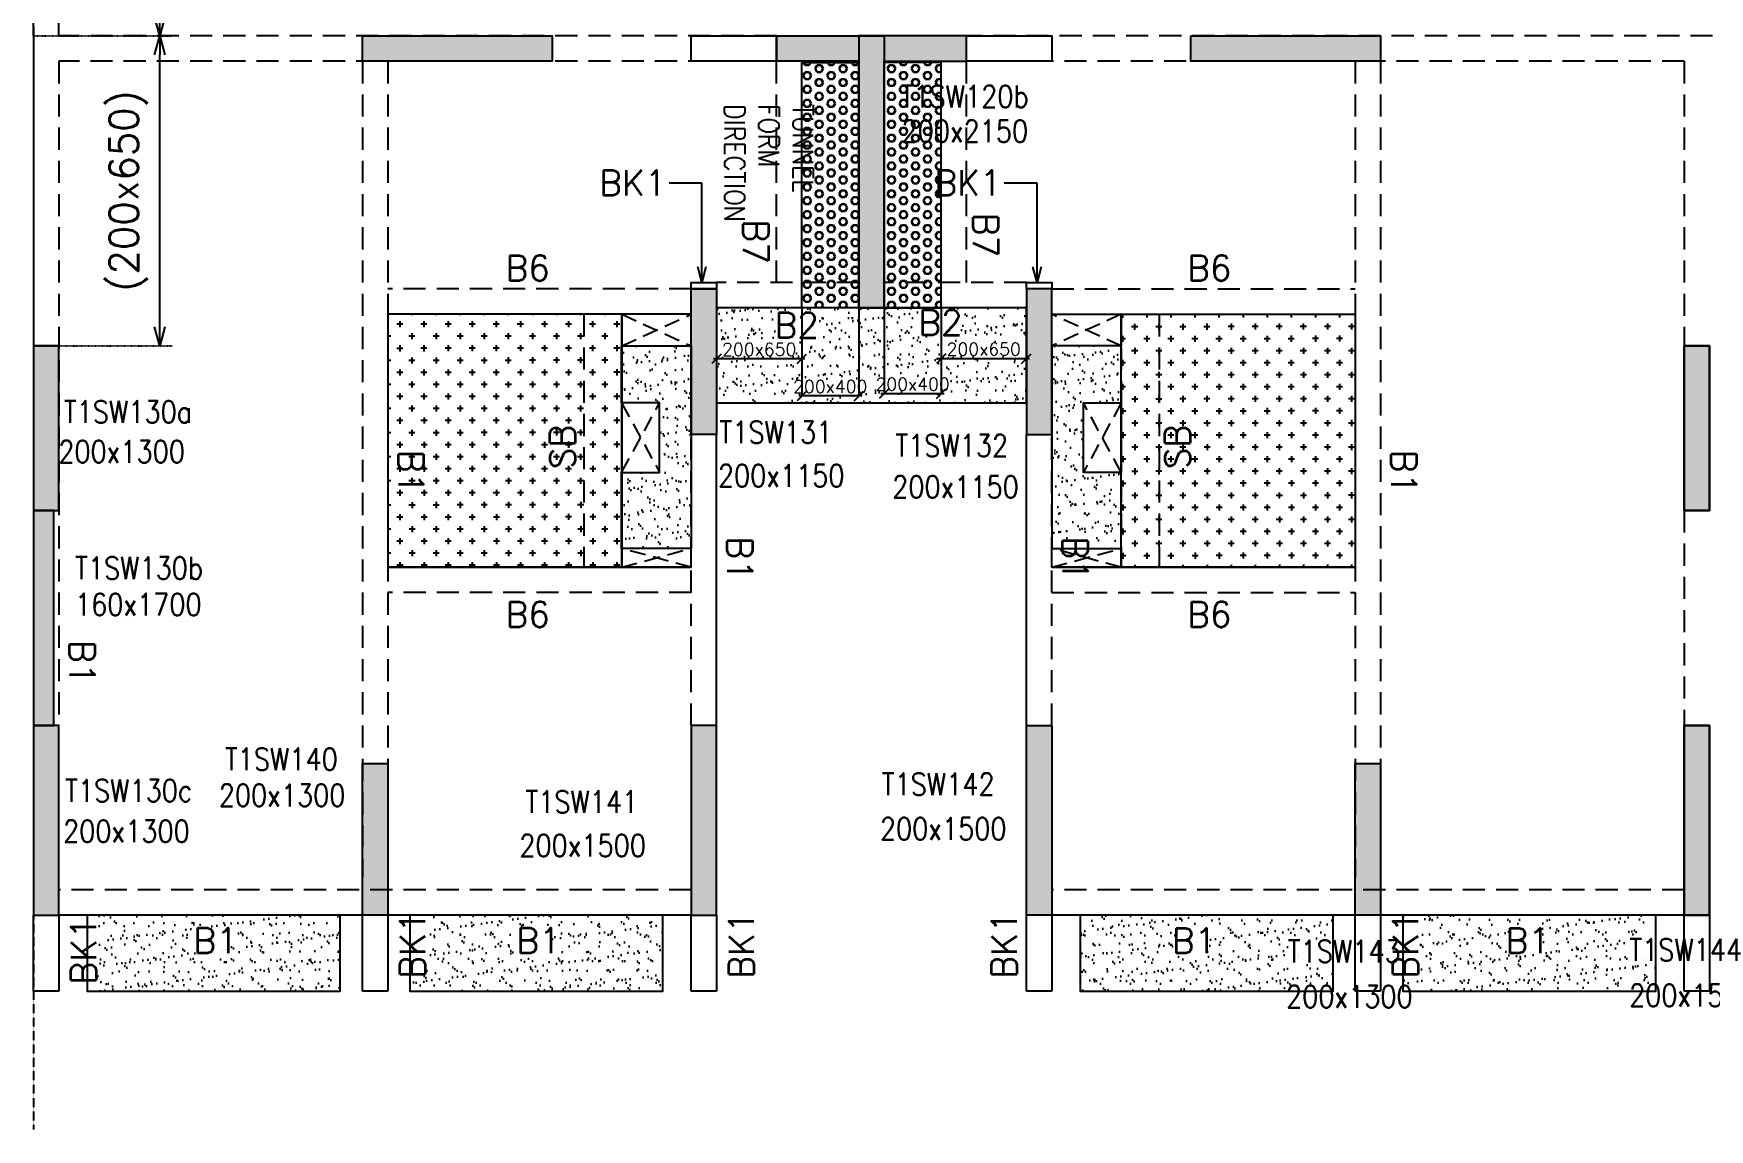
# Model space of a CAD drawing. Header units: millimetres. Extents: x 1078357 to 2594950, y -5122486 to -4636555.
# Drawn here: x 2210080 to 2223330, y -4675745 to -4667084 of the extents above; entities that cross this region are included whole.
import ezdxf

# ---------------------------------------------------------------- set-up
doc = ezdxf.new("R2010")
doc.units = ezdxf.units.MM
doc.header["$PDMODE"] = 35
for name, pattern in [('CONTINOUS', [0]), ('DOT', [0.25, 0, -0.25]), ('HIDDEN', [0.375, 0.25, -0.125]), ('New Retail block$0$CONTINOUS', [0])]:
    doc.linetypes.add(name, pattern=pattern)
doc.layers.get('0').update_dxf_attribs({"lineweight": 0})
doc.layers.get('Defpoints').update_dxf_attribs({"lineweight": 0})
for name, color, linetype, lineweight in [('A-_ANOTDIMA_D-', 6, 'Continuous', 13), ('COL. NO.', 30, 'Continuous', 25), ('COL. SIZE', 7, 'Continuous', 25), ('DIM', 9, 'Continuous', 25), ('HATCH', 8, 'Continuous', 30)]:
    doc.layers.add(name, color=color, linetype=linetype, lineweight=lineweight)
for name, color, linetype in [('B-200x325', 201, 'HIDDEN'), ('DROP SLAB', 8, 'Continuous'), ('EXPANSION JOINT', 10, 'HIDDEN'), ('NON STR. RCC WALL', 6, 'Continuous'), ('S-BEAM', 3, 'HIDDEN'), ('S-BEAM NO.', 6, 'Continuous'), ('S-COLUMN', 1, 'Continuous'), ('S-CUTOUT', 8, 'HIDDEN'), ('S-DIM', 2, 'Continuous'), ('S-SLAB-PROJECTION', 54, 'New Retail block$0$CONTINOUS'), ('SLAB FOLD', 8, 'Continuous'), ('TEXT', 7, 'Continuous')]:
    doc.layers.add(name, color=color, linetype=linetype)
doc.styles.add('Roman', font='romans')
doc.styles.add('ROMANS', font='romans.shx', dxfattribs={"width": 0.85})
doc.dimstyles.new('HARESH', dxfattribs={"dimtxt": 150, "dimasz": 75, "dimexe": 0, "dimexo": 0, "dimgap": 25, "dimtad": 1, "dimdec": 0, "dimdsep": 46, "dimtxsty": 'Roman', "dimblk": 'OBLIQUE', "dimcen": 225, "dimdle": 25, "dimclrd": 2, "dimclre": 2, "dimclrt": 7, "dimadec": 8, "dimazin": 1, "dimtfac": 1, "dimtdec": 0, "dimtmove": 0, "dimatfit": 0, "dimfxl": 1, "dimlwd": -1, "dimlwe": -1, "dimarcsym": 0})
pattern_1 = [(180, (1070830.067, 207871.68), (-7e-15, -54.99261315), [31.75, -63.5]), (300, (1070830.067, 207871.68), (47.625, 27.4963066), [31.75, -63.5]), (240, (1070798.317, 207871.68), (47.625, -27.4963066), [31.75, -63.5])]

# ---------------------------------------------------------------- blocks, each defined once
blk = doc.blocks.new('_Open30')
at = {"color": 0, "linetype": 'ByBlock', "lineweight": -2}
for p, q in [((-1, 0.268), (0, 0)), ((0, 0), (-1, -0.268)), ((0, 0), (-1, 0))]:
    blk.add_line(p, q, dxfattribs=at)
blk = doc.blocks.new('*D1557')
at = {"layer": 'Defpoints', "color": 0, "linetype": 'CONTINOUS', "ltscale": 0.5, "transparency": 16777216}
for p in [(2210080, -4667103, 0), (2211077, -4667103), (2210080, -4669552, 0)]:
    blk.add_point(p, dxfattribs=at)
at = {"layer": 'S-DIM', "color": 2, "linetype": 'DOT', "ltscale": 0.5, "transparency": 16777216}
for p, q in [((2210080, -4667103), (2211177, -4667103)), ((2210080, -4669552), (2211177, -4669552))]:
    blk.add_line(p, q, dxfattribs=at)
at = {"layer": 'S-DIM', "color": 2, "linetype": 'CONTINOUS', "ltscale": 0.5, "transparency": 16777216}
blk.add_line((2211077, -4669402), (2211077, -4667253), dxfattribs=at)
at = {"layer": 'S-DIM', "color": 2, "linetype": 'CONTINOUS', "ltscale": 0.5, "transparency": 16777216, "xscale": 150, "yscale": 150, "zscale": 150}
for p, rotation in [((2211077, -4667103), 90), ((2211077, -4669552), 270)]:
    blk.add_blockref('_Open30', p, dxfattribs=dict(at, rotation=rotation))
at = {"layer": 'S-DIM', "color": 7, "linetype": 'CONTINOUS', "ltscale": 0.5, "transparency": 16777216, "insert": (2210831, -4668328), "char_height": 225, "attachment_point": 5, "rotation": 90, "style": 'Roman'}
blk.add_mtext('(200x650)', dxfattribs=at)
blk = doc.blocks.new('*D1558')
at = {"layer": 'Defpoints', "color": 0, "linetype": 'CONTINOUS', "ltscale": 0.5, "transparency": 16777216}
for p in [(2210080, -4665103, 0), (2210080, -4667103, 0), (2211077, -4667103)]:
    blk.add_point(p, dxfattribs=at)
at = {"layer": 'S-DIM', "color": 2, "linetype": 'DOT', "ltscale": 0.5, "transparency": 16777216}
for p, q in [((2210080, -4665103), (2211177, -4665103)), ((2210080, -4667103), (2211177, -4667103))]:
    blk.add_line(p, q, dxfattribs=at)
at = {"layer": 'S-DIM', "color": 2, "linetype": 'CONTINOUS', "ltscale": 0.5, "transparency": 16777216}
blk.add_line((2211077, -4665253), (2211077, -4666953), dxfattribs=at)
at = {"layer": 'S-DIM', "color": 2, "linetype": 'CONTINOUS', "ltscale": 0.5, "transparency": 16777216, "xscale": 150, "yscale": 150, "zscale": 150}
for p, rotation in [((2211077, -4665103), 90), ((2211077, -4667103), 270)]:
    blk.add_blockref('_Open30', p, dxfattribs=dict(at, rotation=rotation))
at = {"layer": 'S-DIM', "color": 7, "linetype": 'CONTINOUS', "ltscale": 0.5, "transparency": 16777216, "insert": (2210831, -4666103), "char_height": 225, "attachment_point": 5, "rotation": 90, "style": 'Roman'}
blk.add_mtext('(200x450)', dxfattribs=at)
blk = doc.blocks.new('_Oblique')
at = {"color": 0, "linetype": 'ByBlock', "lineweight": -2}
blk.add_line((-0.5, -0.5), (0.5, 0.5), dxfattribs=at)
blk = doc.blocks.new('*D1519')
at = {"layer": 'Defpoints', "color": 0, "ltscale": 700, "transparency": 16777216}
for p in [(2216154, -4669253, 0), (2216604, -4669253, 0), (2216154, -4669948)]:
    blk.add_point(p, dxfattribs=at)
at = {"layer": 'DIM', "color": 2, "ltscale": 700, "transparency": 16777216}
for p, q in [((2216154, -4669253), (2216154, -4669948)), ((2216604, -4669253), (2216604, -4669948)), ((2216629, -4669948), (2216129, -4669948))]:
    blk.add_line(p, q, dxfattribs=at)
at = {"layer": 'DIM', "color": 2, "ltscale": 700, "transparency": 16777216, "xscale": 75, "yscale": 75, "zscale": 75, "rotation": 180}
blk.add_blockref('_Oblique', (2216154, -4669948), dxfattribs=at)
at = {"layer": 'DIM', "color": 2, "ltscale": 700, "transparency": 16777216, "xscale": 75, "yscale": 75, "zscale": 75}
blk.add_blockref('_Oblique', (2216604, -4669948), dxfattribs=at)
at = {"layer": 'DIM', "color": 7, "ltscale": 700, "transparency": 16777216, "insert": (2216379, -4669873), "char_height": 150, "attachment_point": 5, "style": 'Roman'}
blk.add_mtext('{\\H0.666667x;200x400}', dxfattribs=at)
blk = doc.blocks.new('*D1520')
at = {"layer": 'Defpoints', "color": 0, "ltscale": 700, "transparency": 16777216}
for p in [(2215480, -4669253, 0), (2216154, -4669253, 0), (2215480, -4669655)]:
    blk.add_point(p, dxfattribs=at)
at = {"layer": 'DIM', "color": 2, "ltscale": 700, "transparency": 16777216}
for p, q in [((2215480, -4669253), (2215480, -4669655)), ((2216154, -4669253), (2216154, -4669655)), ((2216179, -4669655), (2215455, -4669655))]:
    blk.add_line(p, q, dxfattribs=at)
at = {"layer": 'DIM', "color": 2, "ltscale": 700, "transparency": 16777216, "xscale": 75, "yscale": 75, "zscale": 75, "rotation": 180}
blk.add_blockref('_Oblique', (2215480, -4669655), dxfattribs=at)
at = {"layer": 'DIM', "color": 2, "ltscale": 700, "transparency": 16777216, "xscale": 75, "yscale": 75, "zscale": 75}
blk.add_blockref('_Oblique', (2216154, -4669655), dxfattribs=at)
at = {"layer": 'DIM', "color": 7, "ltscale": 700, "transparency": 16777216, "insert": (2215817, -4669580), "char_height": 150, "attachment_point": 5, "style": 'Roman'}
blk.add_mtext('{\\H0.666667x;200x650}', dxfattribs=at)
blk = doc.blocks.new('*D1521')
at = {"layer": 'Defpoints', "color": 0, "ltscale": 700, "transparency": 16777216}
for p in [(2216804, -4669253, 0), (2217255, -4669253, 0), (2217255, -4669930)]:
    blk.add_point(p, dxfattribs=at)
at = {"layer": 'DIM', "color": 2, "ltscale": 700, "transparency": 16777216}
for p, q in [((2216804, -4669253), (2216804, -4669930)), ((2217255, -4669253), (2217255, -4669930)), ((2216779, -4669930), (2217280, -4669930))]:
    blk.add_line(p, q, dxfattribs=at)
at = {"layer": 'DIM', "color": 2, "ltscale": 700, "transparency": 16777216, "xscale": 75, "yscale": 75, "zscale": 75, "rotation": 180}
blk.add_blockref('_Oblique', (2216804, -4669930), dxfattribs=at)
at = {"layer": 'DIM', "color": 2, "ltscale": 700, "transparency": 16777216, "xscale": 75, "yscale": 75, "zscale": 75}
blk.add_blockref('_Oblique', (2217255, -4669930), dxfattribs=at)
at = {"layer": 'DIM', "color": 7, "ltscale": 700, "transparency": 16777216, "insert": (2217030, -4669855), "char_height": 150, "attachment_point": 5, "style": 'Roman'}
blk.add_mtext('{\\H0.666667x;200x400}', dxfattribs=at)
blk = doc.blocks.new('*D1522')
at = {"layer": 'Defpoints', "color": 0, "ltscale": 700, "transparency": 16777216}
for p in [(2217255, -4669253, 0), (2217929, -4669253, 0), (2217929, -4669653)]:
    blk.add_point(p, dxfattribs=at)
at = {"layer": 'DIM', "color": 2, "ltscale": 700, "transparency": 16777216}
for p, q in [((2217255, -4669253), (2217255, -4669653)), ((2217929, -4669253), (2217929, -4669653)), ((2217230, -4669653), (2217954, -4669653))]:
    blk.add_line(p, q, dxfattribs=at)
at = {"layer": 'DIM', "color": 2, "ltscale": 700, "transparency": 16777216, "xscale": 75, "yscale": 75, "zscale": 75, "rotation": 180}
blk.add_blockref('_Oblique', (2217255, -4669653), dxfattribs=at)
at = {"layer": 'DIM', "color": 2, "ltscale": 700, "transparency": 16777216, "xscale": 75, "yscale": 75, "zscale": 75}
blk.add_blockref('_Oblique', (2217929, -4669653), dxfattribs=at)
at = {"layer": 'DIM', "color": 7, "ltscale": 700, "transparency": 16777216, "insert": (2217592, -4669578), "char_height": 150, "attachment_point": 5, "style": 'Roman'}
blk.add_mtext('{\\H0.666667x;200x650}', dxfattribs=at)
blk = doc.blocks.new('G$CD63B60BD')
at = {"layer": 'COL. NO.', "linetype": 'Continuous', "style": 'ROMANS', "width": 0.85}
for s, p in [('T1SW120b', (51580, 6384, -320)), ('T1SW130a', (44965, 3891, -320)), ('T1SW131', (50148, 3730, -320)), ('T1SW132', (51538, 3625, -320)), ('T1SW130b', (45053, 2657, -320)), ('T1SW140', (46238, 1147, -320)), ('T1SW130c', (44974, 898, -323)), ('T1SW142', (51431, 949, -320)), ('T1SW141', (48613, 809, -320)), ('T1SW143', (54642, -372, -320)), ('T1SW144', (57341, -360, -320))]:
    blk.add_text(s, height=175, dxfattribs=at).set_placement(p)
at = {"layer": 'COL. SIZE', "linetype": 'Continuous', "style": 'ROMANS', "width": 0.85}
for s, p in [('200x2150', (51588, 6110, -320)), ('200x1300', (44921, 3577, -320)), ('200x1150', (50136, 3387, -320)), ('200x1150', (51514, 3298, -320)), ('160x1700', (45053, 2369, -320)), ('200x1300', (46190, 861, -320)), ('200x1300', (44959, 577, -323)), ('200x1500', (51417, 597, -320)), ('200x1500', (48566, 464, -320)), ('200x1300', (54628, -730, -320)), ('200x1500', (57340, -720, -320))]:
    blk.add_text(s, height=175, dxfattribs=at).set_placement(p)

msp = doc.modelspace()

# ---------------------------------------------------------------- hatches: boundary and pattern name
at = {"layer": 'DROP SLAB'}
h = msp.add_hatch(dxfattribs=at)
h.set_pattern_fill('CROSS', color=8, scale=15, angle=0.03079)
h.set_pattern_definition([(180.03079016, (-5487960.97, 28115630.65), (-95.19879988, -95.3011726), [47.625, -142.875]), (270.03079016, (-5487984.8, 28115654.45), (95.3011726, -95.19879988), [47.625, -142.875])])
h.paths.add_polyline_path([(2214729.6, -4669302.5), (2212879.6, -4669302.4), (2212879.6, -4671302.2), (2214729.6, -4671302.3)])
h = msp.add_hatch(dxfattribs=at)
h.set_pattern_fill('CROSS', color=8, scale=15, angle=0.03079)
h.set_pattern_definition([(180.03079016, (-4390736.26, 23431611.46), (-95.19879988, -95.3011726), [47.625, -142.875]), (270.03079016, (-4390760.08, 23431635.26), (95.3011726, -95.19879988), [47.625, -142.875])])
h.paths.add_polyline_path([(2218679.6, -4669302.5), (2220529.6, -4669302.5), (2220529.6, -4671302.3), (2218679.6, -4671302.3)])
at = {"layer": 'HATCH', "ltscale": 1000}
h = msp.add_hatch(dxfattribs=at)
h.set_pattern_fill('HEX', color=8, scale=10, angle=180)
h.set_pattern_definition(pattern_1)
h.paths.add_polyline_path([(2216604.8, -4667313.1), (2216154.8, -4667313.1), (2216154.8, -4669252.5), (2216604.8, -4669252.5)])
h = msp.add_hatch(dxfattribs=at)
h.set_pattern_fill('HEX', color=8, scale=10, angle=180)
h.set_pattern_definition(pattern_1)
h.paths.add_polyline_path([(2216805.2, -4667313.1), (2217255.2, -4667313.1), (2217255.2, -4669252.5), (2216805.2, -4669252.5)])
at = {"layer": 'HATCH'}
h = msp.add_hatch(dxfattribs=at)
h.set_pattern_fill('AR-SAND', color=8, scale=3, angle=179.97015)
h.set_pattern_definition([(37.47015413, (-2895803.04, 18697456.08), (-4.72361136, 146.8264517), [0, -115.824, 0, -129.54, 0, -123.825]), (7.4701541, (-2895803.04, 18697456.08), (134.9689868, 214.9772528), [0, -62.484, 0, -104.394, 0, -40.005]), (327.4701541, (-2895896.77, 18697456.13), (237.2979035, 0.3075449), [0, -38.1, 0, -137.16, 0, -179.07]), (317.4701541, (-2895896.77, 18697456.13), (229.1017424, 66.759465), [0, -19.05, 0, -89.916, 0, -102.87])])
h.paths.add_polyline_path([(2217929.9, -4669252.5), (2215479.9, -4669252.5), (2215479.9, -4670002.5), (2217929.9, -4670002.5)])
h = msp.add_hatch(dxfattribs=at)
h.set_pattern_fill('AR-SAND', color=8, scale=3, angle=179.97015)
h.set_pattern_definition([(37.47015413, (-2895802.94, 18697456.08), (-4.72361136, 146.8264517), [0, -115.824, 0, -129.54, 0, -123.825]), (7.4701541, (-2895802.94, 18697456.08), (134.9689868, 214.9772528), [0, -62.484, 0, -104.394, 0, -40.005]), (327.4701541, (-2895896.67, 18697456.13), (237.2979035, 0.3075449), [0, -38.1, 0, -137.16, 0, -179.07]), (317.4701541, (-2895896.67, 18697456.13), (229.1017424, 66.759465), [0, -19.05, 0, -89.916, 0, -102.87])])
h.paths.add_polyline_path([(2217930, -4669252.5), (2215480, -4669252.5), (2215480, -4669852.5), (2217930, -4669852.5)])
h = msp.add_hatch(dxfattribs=at)
h.set_pattern_fill('AR-SAND', color=8, scale=3, angle=359.97015)
h.set_pattern_definition([(37.47015413, (-4003539.23, 23605423.02), (-4.72361136, 146.8264517), [0, -115.824, 0, -129.54, 0, -123.825]), (7.4701541, (-4003539.23, 23605423.02), (134.9689868, 214.9772528), [0, -62.484, 0, -104.394, 0, -40.005]), (327.47015413, (-4003632.95, 23605423.07), (237.29790347, 0.3075449), [0, -38.1, 0, -137.16, 0, -179.07]), (317.4701541, (-4003632.95, 23605423.07), (229.1017424, 66.759465), [0, -19.05, 0, -89.916, 0, -102.87])])
h.paths.add_polyline_path([(2215278.9, -4671152.6), (2214728.9, -4671152.6), (2214728.9, -4670552.5), (2215028.9, -4670552.5), (2215028.9, -4670002.6), (2214728.9, -4670002.6), (2214728.9, -4669552.6), (2215278.9, -4669552.6)])
h = msp.add_hatch(dxfattribs=at)
h.set_pattern_fill('AR-SAND', color=8, scale=3, angle=180.02985)
h.set_pattern_definition([(37.47015413, (-4003538.46, 23605422.95), (-4.72361136, 146.8264517), [0, -115.824, 0, -129.54, 0, -123.825]), (7.4701541, (-4003538.46, 23605422.95), (134.9689868, 214.9772528), [0, -62.484, 0, -104.394, 0, -40.005]), (327.47015413, (-4003632.18, 23605423), (237.29790347, 0.3075449), [0, -38.1, 0, -137.16, 0, -179.07]), (317.4701541, (-4003632.18, 23605423), (229.1017424, 66.759465), [0, -19.05, 0, -89.916, 0, -102.87])])
h.paths.add_polyline_path([(2218129.6, -4671152.5), (2218679.6, -4671152.5), (2218679.6, -4670552.5), (2218379.6, -4670552.5), (2218379.6, -4670002.5), (2218679.6, -4670002.6), (2218679.6, -4669552.5), (2218129.6, -4669552.5)])
h = msp.add_hatch(dxfattribs=at)
h.set_pattern_fill('AR-SAND', color=8, scale=3, angle=179.97015)
h.set_pattern_definition([(37.47015413, (-2894477.94, 18697456.1), (-4.72361136, 146.8264517), [0, -115.824, 0, -129.54, 0, -123.825]), (7.4701541, (-2894477.94, 18697456.1), (134.9689868, 214.9772528), [0, -62.484, 0, -104.394, 0, -40.005]), (327.4701541, (-2894571.67, 18697456.14), (237.2979035, 0.3075449), [0, -38.1, 0, -137.16, 0, -179.07]), (317.4701541, (-2894571.67, 18697456.14), (229.1017424, 66.759465), [0, -19.05, 0, -89.916, 0, -102.87])])
h.paths.add_polyline_path([(2212505, -4674052.5), (2210505, -4674052.5), (2210505, -4674652.5), (2212505, -4674652.5)])
h = msp.add_hatch(dxfattribs=at)
h.set_pattern_fill('AR-SAND', color=8, scale=3, angle=179.97015)
h.set_pattern_definition([(37.47015413, (-2897027.94, 18697456.1), (-4.72361136, 146.8264517), [0, -115.824, 0, -129.54, 0, -123.825]), (7.4701541, (-2897027.94, 18697456.1), (134.9689868, 214.9772528), [0, -62.484, 0, -104.394, 0, -40.005]), (327.4701541, (-2897121.67, 18697456.14), (237.2979035, 0.3075449), [0, -38.1, 0, -137.16, 0, -179.07]), (317.4701541, (-2897121.67, 18697456.14), (229.1017424, 66.759465), [0, -19.05, 0, -89.916, 0, -102.87])])
h.paths.add_polyline_path([(2215055, -4674052.5), (2213055, -4674052.5), (2213055, -4674652.5), (2215055, -4674652.5)])
h = msp.add_hatch(dxfattribs=at)
h.set_pattern_fill('AR-SAND', color=8, scale=3, angle=179.97015)
h.set_pattern_definition([(37.47015413, (-2902327.94, 18697456.1), (-4.72361136, 146.8264517), [0, -115.824, 0, -129.54, 0, -123.825]), (7.4701541, (-2902327.94, 18697456.1), (134.9689868, 214.9772528), [0, -62.484, 0, -104.394, 0, -40.005]), (327.4701541, (-2902421.67, 18697456.14), (237.2979035, 0.3075449), [0, -38.1, 0, -137.16, 0, -179.07]), (317.4701541, (-2902421.67, 18697456.14), (229.1017424, 66.759465), [0, -19.05, 0, -89.916, 0, -102.87])])
h.paths.add_polyline_path([(2220355, -4674052.5), (2218355, -4674052.5), (2218355, -4674652.5), (2220355, -4674652.5)])
h = msp.add_hatch(dxfattribs=at)
h.set_pattern_fill('AR-SAND', color=8, scale=3, angle=179.97015)
h.set_pattern_definition([(37.47015413, (-2904877.94, 18697456.1), (-4.72361136, 146.8264517), [0, -115.824, 0, -129.54, 0, -123.825]), (7.4701541, (-2904877.94, 18697456.1), (134.9689868, 214.9772528), [0, -62.484, 0, -104.394, 0, -40.005]), (327.4701541, (-2904971.67, 18697456.14), (237.2979035, 0.3075449), [0, -38.1, 0, -137.16, 0, -179.07]), (317.4701541, (-2904971.67, 18697456.14), (229.1017424, 66.759465), [0, -19.05, 0, -89.916, 0, -102.87])])
h.paths.add_polyline_path([(2222905, -4674052.5), (2220905, -4674052.5), (2220905, -4674652.5), (2222905, -4674652.5)])
at = {"layer": 'S-COLUMN', "lineweight": 25}
h = msp.add_hatch(color=1, dxfattribs=at)
h.dxf.hatch_style = 1
h.paths.add_polyline_path([(2212679.6, -4667102.5), (2214179.6, -4667102.5), (2214179.6, -4667302.5), (2212679.6, -4667302.5)])
h = msp.add_hatch(color=1, dxfattribs=at)
h.dxf.hatch_style = 1
h.paths.add_polyline_path([(2216604.6, -4667302.6), (2215954.6, -4667302.6), (2215954.6, -4667102.6), (2216804.6, -4667102.6), (2216804.6, -4669252.6), (2216604.6, -4669252.6)])
at = {"layer": 'S-COLUMN', "lineweight": 25, "extrusion": (1.00316e-06, -2.11765e-11, 1)}
h = msp.add_hatch(color=1, dxfattribs=at)
h.dxf.hatch_style = 1
h.paths.add_polyline_path([(2216804.6, -4667302.6), (2217454.6, -4667302.6), (2217454.6, -4667102.6), (2216604.6, -4667102.6), (2216604.6, -4669252.6), (2216804.6, -4669252.6)])
at = {"layer": 'S-COLUMN', "lineweight": 25}
h = msp.add_hatch(color=1, dxfattribs=at)
h.dxf.hatch_style = 1
h.paths.add_polyline_path([(2219229.6, -4667102.5), (2220729.6, -4667102.5), (2220729.6, -4667302.5), (2219229.6, -4667302.5)])
h = msp.add_hatch(color=1, dxfattribs=at)
h.dxf.hatch_style = 1
h.paths.add_polyline_path([(2215279.6, -4669102.6), (2215479.6, -4669102.6), (2215479.6, -4670252.6), (2215279.6, -4670252.6)])
at = {"layer": 'S-COLUMN', "lineweight": 25, "extrusion": (1.00316e-06, -2.11765e-11, 1)}
h = msp.add_hatch(color=1, dxfattribs=at)
h.dxf.hatch_style = 1
h.paths.add_polyline_path([(2218129.6, -4669102.6), (2217929.6, -4669102.6), (2217929.6, -4670252.6), (2218129.6, -4670252.6)])
at = {"layer": 'S-COLUMN', "lineweight": 25}
h = msp.add_hatch(color=1, dxfattribs=at)
h.dxf.hatch_style = 1
h.paths.add_polyline_path([(2210279.6, -4669552.5), (2210079.6, -4669552.5), (2210079.6, -4670852.5), (2210279.6, -4670852.5)])
at = {"layer": 'S-COLUMN', "lineweight": 25, "extrusion": (1.00316e-06, -2.11765e-11, 1)}
h = msp.add_hatch(color=1, dxfattribs=at)
h.dxf.hatch_style = 1
h.paths.add_polyline_path([(2223329.6, -4669552.5), (2223129.6, -4669552.5), (2223129.6, -4670852.5), (2223329.6, -4670852.5)])
at = {"layer": 'S-COLUMN', "lineweight": 25, "extrusion": (-1.00316e-06, -1.91639e-11, 1)}
h = msp.add_hatch(color=1, dxfattribs=at)
h.dxf.hatch_style = 1
h.paths.add_polyline_path([(2223129.6, -4669552.5), (2223329.6, -4669552.5), (2223329.6, -4670852.5), (2223129.6, -4670852.5)])
at = {"layer": 'S-COLUMN', "lineweight": 25, "extrusion": (-1.00316e-06, -2.11765e-11, 1)}
h = msp.add_hatch(color=1, dxfattribs=at)
h.dxf.hatch_style = 1
h.paths.add_polyline_path([(2210079.6, -4672552.6), (2210239.6, -4672552.6), (2210239.6, -4670852.5), (2210079.6, -4670852.5)])
at = {"layer": 'S-COLUMN', "lineweight": 25}
h = msp.add_hatch(color=1, dxfattribs=at)
h.dxf.hatch_style = 1
h.paths.add_polyline_path([(2210079.6, -4674052.6), (2210279.6, -4674052.6), (2210279.6, -4672552.5), (2210079.6, -4672552.5)])
h = msp.add_hatch(color=1, dxfattribs=at)
h.dxf.hatch_style = 1
h.paths.add_polyline_path([(2215279.6, -4674052.6), (2215479.6, -4674052.6), (2215479.6, -4672552.5), (2215279.6, -4672552.5)])
at = {"layer": 'S-COLUMN', "lineweight": 25, "extrusion": (1.00316e-06, -2.11765e-11, 1)}
h = msp.add_hatch(color=1, dxfattribs=at)
h.dxf.hatch_style = 1
h.paths.add_polyline_path([(2218129.6, -4674052.6), (2217929.6, -4674052.6), (2217929.6, -4672552.5), (2218129.6, -4672552.5)])
h = msp.add_hatch(color=1, dxfattribs=at)
h.dxf.hatch_style = 1
h.paths.add_polyline_path([(2223329.6, -4674052.6), (2223129.6, -4674052.6), (2223129.6, -4672552.5), (2223329.6, -4672552.5)])
at = {"layer": 'S-COLUMN', "lineweight": 25, "extrusion": (-1.00316e-06, -1.91639e-11, 1)}
h = msp.add_hatch(color=1, dxfattribs=at)
h.dxf.hatch_style = 1
h.paths.add_polyline_path([(2223129.6, -4674052.6), (2223329.6, -4674052.6), (2223329.6, -4672552.5), (2223129.6, -4672552.5)])
at = {"layer": 'S-COLUMN', "lineweight": 25}
h = msp.add_hatch(color=1, dxfattribs=at)
h.dxf.hatch_style = 1
h.paths.add_polyline_path([(2212879.6, -4672852.5), (2212879.6, -4674052.6), (2212679.6, -4674052.6), (2212679.6, -4672852.5)])
h = msp.add_hatch(color=1, dxfattribs=at)
h.dxf.hatch_style = 1
h.paths.add_polyline_path([(2220729.6, -4672852.5), (2220729.6, -4674052.6), (2220529.6, -4674052.6), (2220529.6, -4672852.5)])

# ---------------------------------------------------------------- linework, layer by layer
at = {"layer": 'DROP SLAB', "color": 3, "linetype": 'CONTINOUS', "ltscale": 500, "elevation": 0}
for points in [[(2214729.6, -4669302.5), (2212879.6, -4669302.4), (2212879.6, -4671302.2), (2214729.6, -4671302.3)], [(2214729.6, -4669552.5), (2215279.5, -4669552.5), (2215279.5, -4669302.5), (2214729.6, -4669302.5)], [(2218679.6, -4669552.5), (2218129.8, -4669552.5), (2218129.8, -4669302.5), (2218679.6, -4669302.5)], [(2218679.6, -4669302.5), (2220529.6, -4669302.5), (2220529.6, -4671302.3), (2218679.6, -4671302.3)], [(2214729.5, -4670552.6), (2215029.5, -4670552.6), (2215029.5, -4670002.6), (2214729.5, -4670002.6)], [(2218679.6, -4670552.5), (2218379.6, -4670552.5), (2218379.6, -4670002.5), (2218679.6, -4670002.5)], [(2214729.2, -4671302.3), (2215279.2, -4671302.3), (2215279.2, -4671152.5), (2214729.2, -4671152.5)], [(2218679.6, -4671302.3), (2218129.6, -4671302.3), (2218129.6, -4671152.5), (2218679.6, -4671152.5)]]:
    msp.add_lwpolyline(points, close=True, dxfattribs=at)
at = {"layer": 'EXPANSION JOINT'}
msp.add_line((2210079.8, -4655412.5, 0), (2210079.8, -4675745.1, 0), dxfattribs=at)
msp.add_line((2210079.8, -4655412.5, 0), (2210079.8, -4675745.1, 0), dxfattribs=at)
at = {"layer": 'NON STR. RCC WALL', "elevation": 0}
for points in [[(2215279.6, -4667102.5), (2215954.6, -4667102.5), (2215954.6, -4667302.6), (2215279.6, -4667302.6)], [(2217454.6, -4667102.6), (2218129.6, -4667102.6), (2218129.6, -4667302.5), (2217454.6, -4667302.5)]]:
    msp.add_lwpolyline(points, close=True, dxfattribs=at)
at = {"layer": 'S-BEAM', "linetype": 'Continuous', "ltscale": 500}
msp.add_line((2210080, -4667102.5, 0), (2210080, -4665102.5, 0), dxfattribs=at)
at = {"layer": 'S-BEAM', "linetype": 'HIDDEN', "ltscale": 500}
msp.add_line((2210280, -4667102.5, 0), (2210280, -4665102.4, 0), dxfattribs=at)
at = {"layer": 'S-BEAM', "linetype": 'CONTINOUS', "ltscale": 700}
for p, q in [((2210080, -4667102.5, 0), (2210080, -4672552.5, 0)), ((2215480, -4672552.5, 0), (2215480, -4670252.5, 0)), ((2217930, -4672552.5, 0), (2217930, -4670252.5, 0)), ((2210079.9, -4674652.5, 0), (2210079.9, -4674052.5, 0)), ((2210279.9, -4674052.5, 0), (2210279.9, -4674652.5, 0)), ((2215280, -4674052.5, 0), (2210280, -4674052.5, 0)), ((2212679.9, -4674652.5, 0), (2212679.9, -4674052.5, 0)), ((2212879.9, -4674052.5, 0), (2212879.9, -4674652.5, 0)), ((2215279.9, -4674652.5, 0), (2215279.9, -4674052.5, 0)), ((2215479.9, -4674052.5, 0), (2215479.9, -4674652.5, 0)), ((2217930, -4674652.5, 0), (2217930, -4674052.5, 0)), ((2223130, -4674052.5, 0), (2218130, -4674052.5, 0)), ((2218130, -4674052.5, 0), (2218130, -4674652.5, 0)), ((2220530, -4674652.6, 0), (2220530, -4674052.6, 0)), ((2220730, -4674052.6, 0), (2220730, -4674652.6, 0)), ((2223130, -4674652.6, 0), (2223130, -4674052.6, 0)), ((2223330, -4674052.6, 0), (2223330, -4674652.6, 0)), ((2210279.9, -4674652.5, 0), (2210079.9, -4674652.5, 0)), ((2212879.9, -4674652.5, 0), (2212679.9, -4674652.5, 0)), ((2215479.9, -4674652.5, 0), (2215279.9, -4674652.5, 0)), ((2218130, -4674652.5, 0), (2217930, -4674652.5, 0)), ((2220730, -4674652.6, 0), (2220530, -4674652.6, 0)), ((2223330, -4674652.6, 0), (2223130, -4674652.6, 0))]:
    msp.add_line(p, q, dxfattribs=at)
at = {"layer": 'S-BEAM', "linetype": 'HIDDEN', "ltscale": 700}
for p, q in [((2215954.8, -4667102.5, 0), (2210280, -4667102.5, 0)), ((2229654.8, -4667102.5, 0), (2217454.8, -4667102.5, 0)), ((2215954.8, -4667302.5, 0), (2210280, -4667302.5, 0)), ((2210280, -4667302.5, 0), (2210280, -4672552.5, 0)), ((2212680, -4667302.5, 0), (2212680, -4673752.5, 0)), ((2212880, -4667302.5, 0), (2212880, -4673752.5, 0)), ((2223130, -4667302.5, 0), (2217454.8, -4667302.5, 0)), ((2220530, -4667302.6, 0), (2220530, -4673752.5, 0)), ((2220730, -4667302.6, 0), (2220730, -4673752.5, 0)), ((2223130, -4667302.5, 0), (2223130, -4669552.5, 0)), ((2216605, -4669052.5, 0), (2215480, -4669052.5, 0)), ((2217930, -4669052.5, 0), (2216805, -4669052.5, 0)), ((2214429.6, -4669302.5, 0), (2214429.6, -4671302.3, 0)), ((2218679.5, -4669302.7, 0), (2218679.5, -4671302.5, 0)), ((2218979.5, -4669302.7, 0), (2218979.5, -4671302.5, 0)), ((2215280, -4672552.5, 0), (2215280, -4670252.5, 0)), ((2218130, -4672552.5, 0), (2218130, -4670252.5, 0)), ((2223130, -4670852.5, 0), (2223130, -4672552.5, 0)), ((2215280, -4673852.5, 0), (2210280, -4673852.5, 0)), ((2223130, -4673852.5, 0), (2218130, -4673852.5, 0))]:
    msp.add_line(p, q, dxfattribs=at)
at = {"layer": 'S-BEAM', "ltscale": 700}
for p, q in [((2215954.8, -4669052.5, 0), (2215954.8, -4667302.5, 0)), ((2217455.1, -4669052.5, 0), (2217455.1, -4667302.5, 0)), ((2215279.8, -4669102.4, 0), (2212880, -4669102.4, 0)), ((2218130.1, -4669102.5, 0), (2220529.9, -4669102.5, 0)), ((2215280, -4671502.2, 0), (2212880, -4671502.2, 0)), ((2218129.9, -4671502.3, 0), (2220529.9, -4671502.3, 0))]:
    msp.add_line(p, q, dxfattribs=at)
at = {"layer": 'S-BEAM', "linetype": 'Continuous', "ltscale": 700}
for p, q in [((2216154.8, -4669052.5, 0), (2216154.8, -4667313.2, 0)), ((2217255.1, -4669052.5, 0), (2217255.1, -4667313.2, 0)), ((2215279.8, -4669302.4, 0), (2212880, -4669302.4, 0)), ((2217930, -4669252.5, 0), (2215480, -4669252.5, 0)), ((2218130.1, -4669302.5, 0), (2220529.9, -4669302.5, 0)), ((2215280, -4671302.2, 0), (2212880, -4671302.2, 0)), ((2218129.9, -4671302.3, 0), (2220529.9, -4671302.3, 0))]:
    msp.add_line(p, q, dxfattribs=at)
at = {"layer": 'S-BEAM', "linetype": 'ByBlock', "ltscale": 700}
msp.add_line((2214729.6, -4669302.5, 0), (2214729.6, -4671302.3, 0), dxfattribs=at)
at = {"layer": 'S-BEAM', "linetype": 'Continuous', "ltscale": 700, "elevation": 0}
for points in [[(2215480.1, -4669102.6), (2215280.1, -4669102.6), (2215280.1, -4669052.4), (2215480.1, -4669052.4)], [(2218130.1, -4669102.6), (2217930, -4669102.6), (2217930, -4669052.4), (2218130.1, -4669052.4)]]:
    msp.add_lwpolyline(points, close=True, dxfattribs=at)
at = {"layer": 'S-COLUMN', "color": 1, "lineweight": 25, "elevation": 0}
for points in [[(2212679.6, -4667102.5), (2214179.6, -4667102.5), (2214179.6, -4667302.5), (2212679.6, -4667302.5)], [(2219229.6, -4667102.5), (2220729.6, -4667102.5), (2220729.6, -4667302.5), (2219229.6, -4667302.5)], [(2215279.6, -4669102.6), (2215479.6, -4669102.6), (2215479.6, -4670252.6), (2215279.6, -4670252.6)], [(2210279.6, -4669552.5), (2210079.6, -4669552.5), (2210079.6, -4670852.5), (2210279.6, -4670852.5)], [(2210079.6, -4674052.6), (2210279.6, -4674052.6), (2210279.6, -4672552.5), (2210079.6, -4672552.5)], [(2215279.6, -4674052.6), (2215479.6, -4674052.6), (2215479.6, -4672552.5), (2215279.6, -4672552.5)], [(2212679.6, -4672852.7), (2212879.6, -4672852.7), (2212879.6, -4674052.6), (2212679.6, -4674052.6)], [(2220529.6, -4672852.7), (2220729.6, -4672852.7), (2220729.6, -4674052.6), (2220529.6, -4674052.6)]]:
    msp.add_lwpolyline(points, close=True, dxfattribs=at)
msp.add_lwpolyline([(2216604.6, -4667302.6), (2215954.6, -4667302.6), (2215954.6, -4667102.6), (2216804.6, -4667102.6), (2216804.6, -4669252.6), (2216604.6, -4669252.6), (2216604.6, -4667302.6)], dxfattribs=at)
at = {"layer": 'S-COLUMN', "color": 1, "lineweight": 25, "extrusion": (1.00316e-06, -2.11765e-11, 1), "elevation": 2.2}
msp.add_lwpolyline([(2216804.6, -4667302.6), (2217454.6, -4667302.6), (2217454.6, -4667102.6), (2216604.6, -4667102.6), (2216604.6, -4669252.6), (2216804.6, -4669252.6), (2216804.6, -4667302.6)], dxfattribs=at)
for points in [[(2218129.6, -4669102.6), (2217929.6, -4669102.6), (2217929.6, -4670252.6), (2218129.6, -4670252.6)], [(2223329.6, -4669552.5), (2223129.6, -4669552.5), (2223129.6, -4670852.5), (2223329.6, -4670852.5)], [(2218129.6, -4674052.6), (2217929.6, -4674052.6), (2217929.6, -4672552.5), (2218129.6, -4672552.5)], [(2223329.6, -4674052.6), (2223129.6, -4674052.6), (2223129.6, -4672552.5), (2223329.6, -4672552.5)]]:
    msp.add_lwpolyline(points, close=True, dxfattribs=at)
at = {"layer": 'S-COLUMN', "color": 1, "lineweight": 25, "extrusion": (-1.00316e-06, -1.91639e-11, 1), "elevation": -2.2}
for points in [[(2223129.6, -4669552.5), (2223329.6, -4669552.5), (2223329.6, -4670852.5), (2223129.6, -4670852.5)], [(2223129.6, -4674052.6), (2223329.6, -4674052.6), (2223329.6, -4672552.5), (2223129.6, -4672552.5)]]:
    msp.add_lwpolyline(points, close=True, dxfattribs=at)
at = {"layer": 'S-COLUMN', "color": 1, "lineweight": 25, "extrusion": (-1.00316e-06, -2.11765e-11, 1), "elevation": -2.2}
msp.add_lwpolyline([(2210079.6, -4672552.5), (2210239.6, -4672552.5), (2210239.6, -4670852.5), (2210079.6, -4670852.5)], close=True, dxfattribs=at)
at = {"layer": 'S-CUTOUT', "ltscale": 500}
for p, q in [((2214729.6, -4669552.5), (2215279.5, -4669302.5, 0)), ((2214729.6, -4669302.5, 0), (2215279.6, -4669552.5)), ((2218679.6, -4669302.5, 0), (2218129.6, -4669552.5)), ((2218679.6, -4669552.5), (2218129.8, -4669302.5, 0)), ((2214729.5, -4670552.6, 0), (2215029.5, -4670002.6, 0)), ((2214729.5, -4670002.6, 0), (2215029.5, -4670552.6, 0)), ((2218679.7, -4670552.5), (2218379.6, -4670002.5)), ((2218679.7, -4670002.5), (2218379.6, -4670552.5)), ((2215279.2, -4671302.5, 0), (2214729.2, -4671152.5, 0)), ((2214730, -4671302.3, 0), (2215279.2, -4671152.5, 0)), ((2218678.8, -4671302.3, 0), (2218129.6, -4671152.5, 0)), ((2218129.6, -4671302.5), (2218679.6, -4671152.5, 0))]:
    msp.add_line(p, q, dxfattribs=at)
at = {"layer": 'S-SLAB-PROJECTION', "elevation": 0}
for points in [[(2217929.9, -4669252.5), (2215479.9, -4669252.5), (2215479.9, -4670002.5), (2217929.9, -4670002.5)], [(2212505, -4674052.5), (2210505, -4674052.5), (2210505, -4674652.5), (2212505, -4674652.5)], [(2215055, -4674052.5), (2213055, -4674052.5), (2213055, -4674652.5), (2215055, -4674652.5)], [(2220355, -4674052.5), (2218355, -4674052.5), (2218355, -4674652.5), (2220355, -4674652.5)], [(2222905, -4674052.5), (2220905, -4674052.5), (2220905, -4674652.5), (2222905, -4674652.5)]]:
    msp.add_lwpolyline(points, close=True, dxfattribs=at)
at = {"layer": 'SLAB FOLD', "color": 8, "ltscale": 1000, "elevation": 0}
for points in [[(2216154.6, -4667313.1), (2216604.6, -4667313.1), (2216604.6, -4669252.4), (2216154.6, -4669252.4)], [(2217254.9, -4667313.1), (2216804.8, -4667313.1), (2216804.8, -4669252.4), (2217254.9, -4669252.4)]]:
    msp.add_lwpolyline(points, close=True, dxfattribs=at)
for points in [[(2215278.9, -4671152.6), (2214728.9, -4671152.6), (2214728.9, -4670552.5), (2215028.9, -4670552.5), (2215028.9, -4670002.6), (2214728.9, -4670002.6), (2214728.9, -4669552.6), (2215278.9, -4669552.6), (2215278.9, -4671152.6)], [(2218129.6, -4671152.5), (2218679.6, -4671152.5), (2218679.6, -4670552.5), (2218379.6, -4670552.5), (2218379.6, -4670002.5), (2218679.6, -4670002.6), (2218679.6, -4669552.5), (2218129.6, -4669552.5), (2218129.6, -4671152.5)]]:
    msp.add_lwpolyline(points, dxfattribs=at)

# ---------------------------------------------------------------- block references
at = {"layer": 'A-_ANOTDIMA_D-', "color": 2, "ltscale": 700}
msp.add_blockref('G$CD63B60BD', (2165354.6, -4674052.5, 0), dxfattribs=at)

# ---------------------------------------------------------------- texts
at = {"layer": 'B-200x325', "linetype": 'Continuous', "ltscale": 700, "style": 'ROMANS'}
for rotation, p in [(359.99945, (2213810.4, -4669037.2, -2.7)), (0.00134, (2219199.5, -4669037.3, -2.7)), (359.99945, (2213810.5, -4671774.4, -2.7)), (0.00134, (2219199.5, -4671774.4, -2.7))]:
    msp.add_text('B6', height=200, rotation=rotation, dxfattribs=at).set_placement(p)
at = {"layer": 'S-BEAM NO.', "linetype": 'Continuous', "ltscale": 700, "style": 'ROMANS'}
for s, rotation, p in [('BK1', 359.99906, (2214551.1, -4668363.9, -2.7)), ('BK1', 359.99906, (2217201.1, -4668363.9, -2.7)), ('B7', 269.99906, (2215691.1, -4668554, -5.4)), ('B7', 269.99906, (2217507.5, -4668501.9, -2.7)), ('SB', 90.00094, (2214361.5, -4670526.7, -2.7)), ('SB', 90.00094, (2219224.1, -4670526.8, -2.7))]:
    msp.add_text(s, height=200, rotation=rotation, dxfattribs=at).set_placement(p)
at = {"layer": 'S-BEAM NO.', "linetype": 'Continuous', "ltscale": 500, "style": 'ROMANS'}
for p in [(2215937.7, -4669489.1, -2.7), (2217074.4, -4669468.6, -2.7)]:
    msp.add_text('B2', height=200, dxfattribs=at).set_placement(p)
at = {"layer": 'S-BEAM NO.', "linetype": 'HIDDEN', "ltscale": 500, "style": 'ROMANS'}
for rotation, p in [(269.99906, (2212963.9, -4670373.8, -2.7)), (269.99906, (2220813.9, -4670373.8, -2.7)), (269.99906, (2215563.9, -4671058.7, -2.7)), (269.99906, (2218213.9, -4671058.7, -2.7)), (269.99906, (2210363.9, -4671878.1, -2.7)), (0.00094, (2211343.1, -4674352.8, -2.7)), (0.00094, (2213896.3, -4674352.8, -2.7)), (0.00094, (2219078.3, -4674352.9, -2.7)), (0.00094, (2221716, -4674352.9, -2.7))]:
    msp.add_text('B1', height=200, rotation=rotation, dxfattribs=at).set_placement(p)
at = {"layer": 'S-BEAM NO.', "linetype": 'CONTINOUS', "ltscale": 700, "style": 'ROMANS'}
for p in [(2210575.5, -4674598.9, 50), (2213175.6, -4674552.2, 50), (2215775.6, -4674552.2, 50), (2217852.9, -4674552.2, 50), (2221025.7, -4674552.2, 50)]:
    msp.add_text('BK1', height=200, rotation=90, dxfattribs=at).set_placement(p)
at = {"layer": 'TEXT', "insert": (2216243.6, -4667641.7, 0.1), "char_height": 162, "width": 162, "attachment_point": 1, "rotation": 269.99906, "style": 'ROMANS'}
msp.add_mtext('\\pxql;TUNNEL FORM DIRECTION', dxfattribs=at)

# ---------------------------------------------------------------- dimensions: what is measured, and where the dimension line sits
at = {"layer": 'DIM', "ltscale": 700}
for base, p1, p2, picture, middle in [((2215479.6, -4669655.1, 0), (2216154.3, -4669253, 0), (2215479.6, -4669253.1, 0), '*D1520', (2215817, -4669580.1, 0)), ((2217929.5, -4669653.1, 0), (2217254.6, -4669253.1, 0), (2217929.5, -4669253, 0), '*D1522', (2217592, -4669578.1, 0))]:
    dim = msp.add_linear_dim(base=base, p1=p1, p2=p2, text='{\\H0.666667x;200x650}', dimstyle='HARESH', override={"dimtxsty": 'Roman', "dimtmove": 1}, dxfattribs=at)
    dim.commit()
    dim.dimension.update_dxf_attribs({"geometry": picture, "text_midpoint": middle})
for base, p1, p2, picture, middle in [((2216154.3, -4669948.1, 0), (2216604.4, -4669253, 0), (2216154.3, -4669253, 0), '*D1519', (2216379.4, -4669948.1, 0)), ((2217254.6, -4669929.8, 0), (2216804.5, -4669253, 0), (2217254.6, -4669253.1, 0), '*D1521', (2217029.5, -4669929.8, 0))]:
    dim = msp.add_linear_dim(base=base, p1=p1, p2=p2, text='{\\H0.666667x;200x400}', dimstyle='HARESH', override={"dimtxsty": 'Roman'}, dxfattribs=at)
    dim.commit()
    dim.dimension.update_dxf_attribs({"geometry": picture, "text_midpoint": middle, "dimtype": 160})
at = {"layer": 'S-DIM', "linetype": 'CONTINOUS', "ltscale": 0.5}
for p1, angle, text, picture, middle in [((2210080, -4665102.5, 0), 90, '(200x450)', '*D1558', (2210830.7, -4666102.5, 0)), ((2210080.1, -4669552.5, 0), 270, '(200x650)', '*D1557', (2210830.7, -4668327.5, 0))]:
    dim = msp.add_linear_dim(base=(2211077.1, -4667102.5, 0), p1=p1, p2=(2210080, -4667102.5, 0), angle=angle, text=text, dimstyle='HARESH', override={"dimtxt": 225, "dimasz": 150, "dimexe": 100, "dimgap": 75, "dimtxsty": 'Roman', "dimblk1": 'Open30', "dimblk2": 'Open30', "dimsah": 1, "dimdle": 1, "dimfxl": 500, "dimarcsym": 1}, dxfattribs=at)
    dim.commit()
    dim.dimension.update_dxf_attribs({"geometry": picture, "text_midpoint": middle})

# ---------------------------------------------------------------- leaders
at = {"layer": 'S-BEAM NO.', "linetype": 'Continuous', "ltscale": 700}
for points in [[(2215363.6, -4669052.4, 0), (2215363.6, -4668266.2, 0), (2215104.8, -4668266.2, 0)], [(2218013.6, -4669052.4, 0), (2218013.6, -4668266.2, 0), (2217754.7, -4668266.2, 0)]]:
    msp.add_leader(points, dimstyle='HARESH', override={"dimasz": 125, "dimgap": 25, "dimtad": 0, "dimldrblk": 'Open30'}, dxfattribs=at)

doc.saveas('drawing.dxf')
